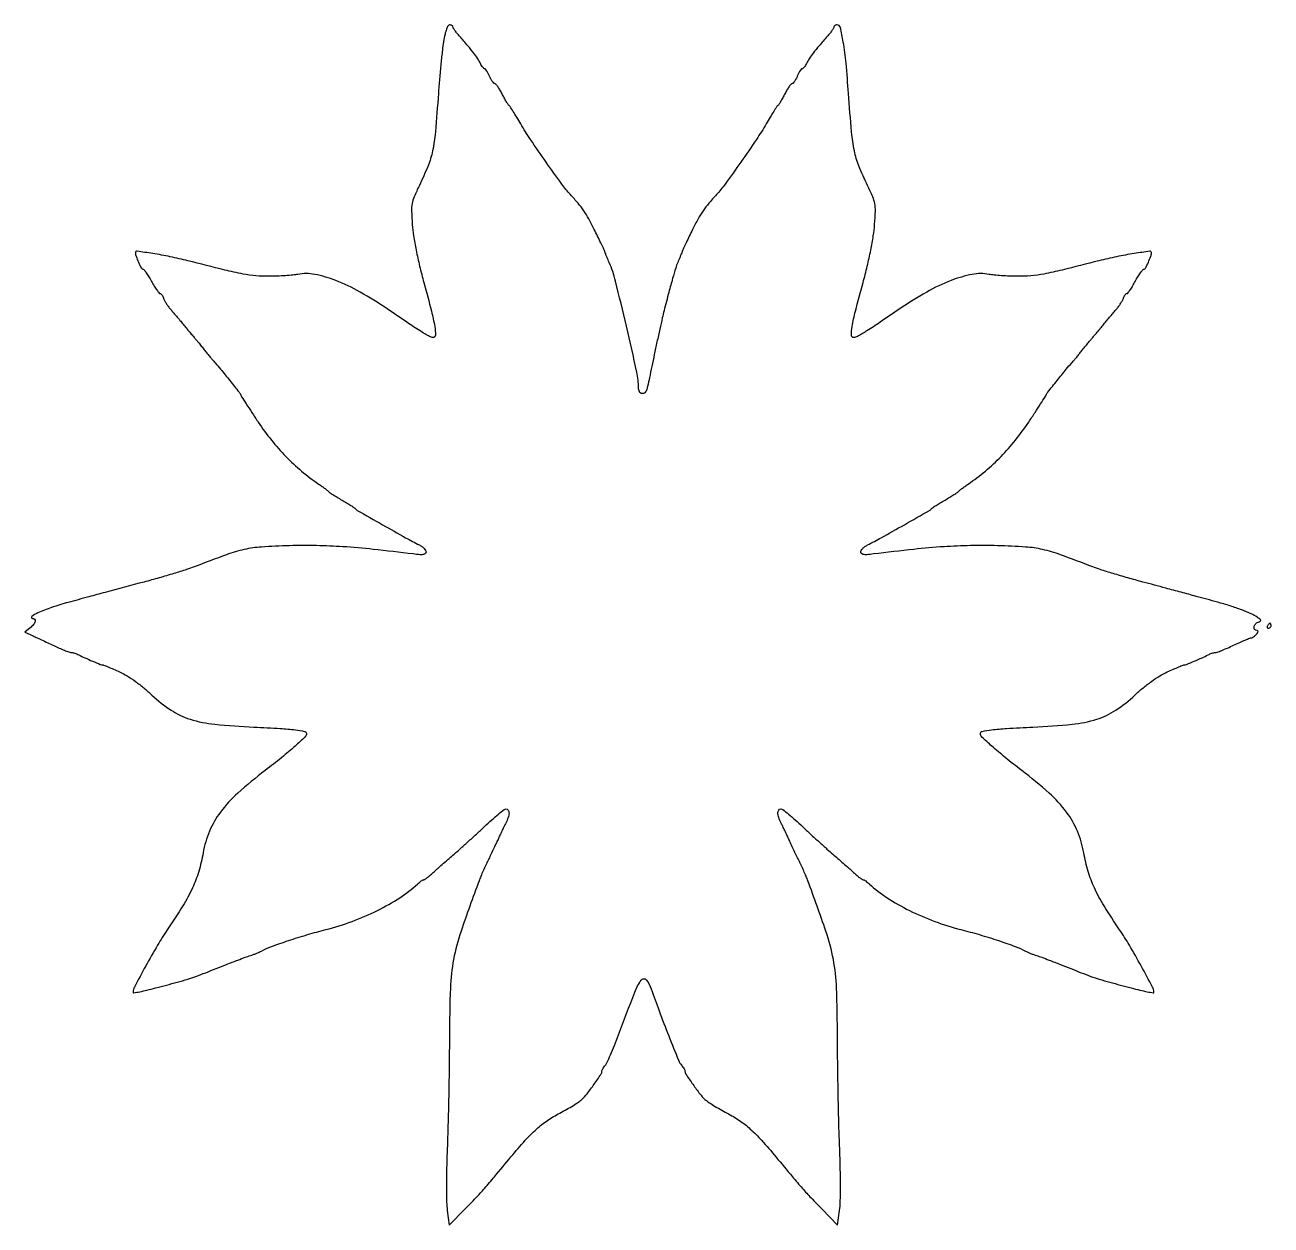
# Model space of a CAD drawing. Extents: x 0 to 510, y 0 to 491.
import ezdxf

# ---------------------------------------------------------------- set-up
doc = ezdxf.new("R2010")
doc.units = 0

msp = doc.modelspace()

# ---------------------------------------------------------------- linework, layer by layer
for points in [[(171.171692, 484.20961, 0.012213), (170.672299, 480.646378, 0.003607), (170.08033, 475.166386, 0.003618), (169.503627, 468.993572, 0.003889), (169.031159, 462.95961, -0.004294), (167.782222, 447.173759, -0.029104), (166.645257, 439.427344, -0.044428), (164.789665, 433.27034, -0.018036), (161.234393, 425.257253, 0.011748), (159.095194, 420.594828, 0.057048), (158.257016, 417.813412, 0.05346), (158.04253, 414.835627, 0.009538), (158.343991, 409.257253, 0.020995), (158.87456, 404.665888, 0.009988), (159.922349, 398.808373, 0.009266), (161.355312, 392.262575, 0.008197), (163.085244, 385.5, -0.0037), (166.199869, 373.765062, -0.021506), (167.528, 367.504008, -0.042268), (167.817576, 363.960404, -0.413865), (166.855035, 363.002383, -0.131545), (165.403419, 363.39375, -0.008141), (161.545014, 365.712965, -0.008779), (156.127261, 369.224325, -0.002664), (148.035833, 374.735512, 0.022315), (137.013353, 381.62521, 0.036259), (127.035308, 386.341376, 0.043911), (118.39067, 388.839187, 0.09507), (111.5, 388.866392, -0.021859), (109.445949, 388.572927, -0.007277), (106.417046, 388.318976, -0.007228), (103.049577, 388.134798, -0.008172), (99.813347, 388.05763, -0.023602), (94.331528, 388.275365, -0.025386), (89.027965, 389.010082, -0.013247), (81.55285, 390.641756, -0.00194), (66.5, 394.409822, 0.011247), (59.229773, 396.08658, 0.012191), (52.083818, 397.385418, 0.004864), (45.634208, 398.331743, 0.454619), (45, 397.77839, 0.086376), (45.26423, 396.260267, 0.019098), (46.25446, 393.801338, 0.012305), (47.409066, 391.384254, 0.282297), (48.035413, 391, -0.228543), (48.485136, 390.78311, -0.013296), (49.427889, 389.53125, -0.018013), (50.492851, 387.915868, -0.012102), (51.596517, 386, 0.011153), (52.695407, 384.084022, 0.016756), (53.745733, 382.46875, 0.011686), (54.673339, 381.205637, 0.232561), (55.091541, 381, -0.184814), (55.430366, 380.870332, -0.052831), (55.814026, 380.445251, -0.045489), (56.178318, 379.834402, -0.034889), (56.464614, 379.111493, 0.046531), (56.846497, 378.209077, 0.01745), (57.539469, 377.021518, 0.01711), (58.388894, 375.77278, 0.019909), (59.282001, 374.648631, -0.00184), (60.343405, 373.407486, -0.000825), (61.729713, 371.768809, -0.000817), (63.189257, 370.032023, -0.001112), (64.5, 368.460033, 0.000677), (65.795016, 366.904155, 0.000528), (67.20625, 365.216929, 0.000533), (68.524241, 363.647959, 0.001299), (69.5, 362.494999, -0.003681), (70.443523, 361.369299, -0.001732), (71.646875, 359.901612, -0.001716), (72.896797, 358.355497, -0.002417), (74, 356.967557, 0.003076), (75.038343, 355.664748, 0.003092), (76.090871, 354.377056, 0.003018), (77.022216, 353.265622, 0.012391), (77.607221, 352.60966, -0.016522), (79.848943, 350.053841, -0.003509), (83.571652, 345.449929, -0.001526), (87.440656, 340.565291, -0.067414), (88.100966, 339.444019, 0.04295), (88.449342, 338.78043, 0.000997), (90.363809, 335.80198, 0.002209), (92.630808, 332.32431, 0.001495), (95.243916, 328.379887, 0.021944), (100.676602, 320.959573, 0.024292), (106.567619, 314.302512, 0.024677), (112.986803, 308.340942, 0.024231), (120, 303.002192, -0.005205), (121.376923, 302.034462, -0.006734), (122.61875, 301.116616, -0.005212), (123.637921, 300.325001, -0.05826), (124, 299.961615, 0.07998), (124.397411, 299.595839, 0.0044), (125.821875, 298.671608, 0.006728), (127.548256, 297.605312, 0.004861), (129.5, 296.461447, -0.005077), (131.451731, 295.31646, -0.007013), (133.178125, 294.246741, -0.004633), (134.60071, 293.318735, -0.082179), (135, 292.945806, 0.099692), (135.829387, 292.223446, 0.000433), (146.168223, 286.345752, 0.002218), (155.608043, 281.045195, 0.009759), (161.25, 278.052609, -0.039391), (162.302269, 277.411926, -0.044907), (163.192187, 276.638616, -0.05024), (163.807861, 275.853861, -0.142159), (164, 275.191729, -0.203752), (163.708463, 274.506009, -0.154177), (162.967938, 274.138334, -0.059515), (161.514377, 274.085963, -0.0101), (158.75, 274.371919, 0.004313), (142.316046, 276.264367, 0.009937), (129.922059, 277.334748, 0.012136), (119.148107, 277.787561, 0.010985), (108, 277.740331, 0.009807), (96.53969, 277.214881, 0.038403), (89.53294, 276.211764, 0.032858), (82.259031, 274.083381, 0.005853), (69, 269.061493, -0.016534), (65.943356, 267.97785, -0.003792), (60.709375, 266.358513, -0.003916), (54.646094, 264.58453, -0.003809), (48.5, 262.888952, 0.000032), (32.552675, 258.618817, 0.00031), (25.829344, 256.813628, 0.000724), (21.542527, 255.653125, 0.000861), (17.5, 254.544985, 0.013943), (10.612005, 252.435734, 0.023466), (4.980796, 250.238874, 0.066574), (2.538017, 248.735012, 0.705191), (2.8, 248, -0.206409), (3.688156, 247.617036, -0.253198), (3.917723, 246.756226, -0.116548), (3.268226, 245.469332, -0.047708), (1.862297, 244.089578), (-0.275406, 242.358572), (3.112297, 240.788947, -0.000276), (4.797013, 240.007237, -0.000105), (7.148832, 238.913812, -0.000104), (9.705576, 237.723816, -0.000127), (12.096491, 236.609661, 0.007373), (14.325066, 235.610207, 0.009649), (16.391843, 234.766588, 0.007518), (18.135863, 234.12363, 0.084744), (18.86006, 234, -0.055128), (19.428237, 233.937164, -0.021325), (20.194385, 233.730945, -0.020805), (21.013128, 233.434693, -0.024156), (21.763569, 233.084067, 0.014563), (24.243163, 231.867066, 0.007396), (27.427039, 230.474343, 0.003704), (30.587132, 229.174806, 0.09598), (31.489385, 229, -0.096243), (31.962785, 228.908026, -0.002904), (33.827565, 228.142378, -0.005656), (36.017482, 227.199109, -0.003866), (38.484246, 226.080435, -0.028881), (41.551607, 224.439462, -0.017859), (44.96208, 222.182064, -0.016958), (48.442048, 219.512759, -0.017006), (51.729698, 216.616178, 0.044044), (59.601997, 210.402049, 0.068961), (67.386518, 206.713559, 0.050957), (77.471007, 204.638244, 0.014371), (93.5, 203.475809, -0.003457), (104.297784, 202.929322, -0.016417), (110.459312, 202.371347, -0.02118), (114.251174, 201.738019, -0.354566), (115, 200.814799, -0.204786), (114.406927, 199.427495, -0.008334), (110.320784, 195.650092, -0.012561), (104.946787, 191.083366, -0.006714), (98.092457, 185.699497, 0.019457), (86.907125, 176.44339, 0.048812), (79.750843, 168.653689, 0.06254), (75.30705, 160.902884, 0.055323), (72.687841, 151.967163, -0.028557), (70.888653, 144.341296, -0.036747), (68.337067, 137.608536, -0.029436), (64.379868, 130.270553, -0.01115), (58.038009, 120.5, 0.016558), (54.019506, 114.159822, 0.007631), (49.193264, 105.662512, 0.003282), (44.533993, 97.025492, 0.122646), (44, 94.881266, 0.465293), (44.243583, 94.676183, 0.004846), (46.717188, 95.128578, 0.010871), (49.702597, 95.772152, 0.006361), (53.25, 96.665818, 0.001168), (62.082409, 99.032879, 0.007912), (66.430545, 100.283224, 0.013258), (69.75402, 101.393233, 0.007354), (73.75, 102.913608, -0.00044), (82.294444, 106.300534, -0.002407), (86.92388, 108.105161, -0.004372), (89.909064, 109.222454, -0.011577), (92.068391, 109.953022, 0.012147), (93.192712, 110.334842, 0.00833), (94.449728, 110.819983, 0.008402), (95.645397, 111.328037, 0.016839), (96.568391, 111.776485, -0.032517), (100.726031, 113.637848, -0.008607), (107.59243, 116.056808, -0.008821), (115.396724, 118.50399, -0.009857), (123, 120.579659, 0.027275), (133.677899, 123.898241, 0.02643), (144.047109, 128.389141, 0.027747), (153.264299, 133.630369, 0.043897), (160.438561, 139.201293, -0.015936), (161.230013, 139.890042, -0.020219), (162.004941, 140.47163, -0.018657), (162.678875, 140.899884, -0.132969), (163.048682, 141, 0.156767), (163.458772, 141.131817, 0.008452), (164.566492, 141.954687, 0.01253), (165.862859, 143.00488, 0.00876), (167.272654, 144.25, -0.003335), (168.966797, 145.779292, -0.0016), (171.160192, 147.720312, -0.001586), (173.462091, 149.731341, -0.002267), (175.518332, 151.5, 0.00611), (177.842962, 153.530803, 0.002243), (181.078435, 156.454041, 0.002223), (184.585161, 159.679714, 0.002666), (187.855799, 162.747798, -0.007594), (190.875475, 165.525027, -0.011128), (193.621703, 167.867202, -0.006724), (195.973938, 169.732511, -0.165292), (196.75, 169.997798, -0.260051), (197.618527, 169.515316, -0.145464), (197.945544, 168.315031, -0.078499), (197.605044, 166.439425, -0.036101), (196.616107, 164.154292, 0.006315), (195.960409, 162.856959, 0.00269), (195.114049, 161.104698, 0.002661), (194.231154, 159.225711, 0.003492), (193.446057, 157.5, -0.00386), (192.600669, 155.645392, -0.00203), (191.522988, 153.353125, -0.00202), (190.400032, 151.013954, -0.003108), (189.40766, 149, 0.007411), (188.43662, 146.985806, 0.004912), (187.379246, 144.646875, 0.004944), (186.396742, 142.354213, 0.009586), (185.665141, 140.5, 0.006709), (178.300451, 119.891603, 0.035665), (175.242849, 108.328018, 0.037805), (173.9432, 96.733485, 0.008123), (173.542406, 76.5, -0.00233), (173.448861, 65.120828, -0.001673), (173.242578, 52.409375, -0.001689), (172.964847, 40.310836, -0.003644), (172.651715, 31, 0.004948), (172.406565, 23.097215, 0.005525), (172.329862, 15.47687, 0.005116), (172.402674, 8.986463, 0.028949), (172.6768, 5.538282), (173.5, -0.423435), (180, 6.183402, 0.005182), (184.357914, 10.70575, 0.008793), (187.897694, 14.590769, 0.006327), (192.00801, 19.385488, 0.001493), (198.746964, 27.5, -0.010779), (204.593574, 34.279807, -0.026686), (209.236776, 38.912419, -0.033243), (213.675729, 42.389171, -0.028544), (218.762199, 45.44438, 0.00848), (221.587164, 46.990551, 0.009006), (224.301326, 48.601884, 0.008673), (226.58607, 50.069925, 0.040413), (227.813295, 51.040685, 0.040197), (229.889539, 53.312626, 0.010975), (232.785567, 57.217581, 0.006068), (235.60352, 61.301098, 0.149065), (236, 62.601435, -0.108048), (236.084307, 62.987018, -0.024129), (236.396546, 63.58858, -0.023966), (236.833198, 64.262469, -0.021146), (237.349944, 64.921259, 0.069147), (238.068937, 66.044571, 0.005532), (239.509064, 69.267495, 0.007397), (241.13391, 73.171817, 0.005607), (242.804474, 77.5, -0.002991), (249.455081, 95.002772, -0.062732), (252.102279, 99.913525, -0.489369), (254.115567, 99.995867, -0.094479), (256.206514, 96.284444, 0.00817), (259.374635, 87.356691, 0.00514), (263.352963, 77.026802, 0.002228), (267.367079, 67.045065, 0.079682), (268.657062, 64.921259, -0.021125), (269.171126, 64.262469, -0.02391), (269.605512, 63.58858, -0.024073), (269.916097, 62.98705, -0.107533), (270, 62.601435, 0.149065), (270.39648, 61.301098, 0.006068), (273.214433, 57.217581, 0.010975), (276.110461, 53.312626, 0.040197), (278.186705, 51.040685, 0.040413), (279.41393, 50.069925, 0.008673), (281.698674, 48.601884, 0.009006), (284.412836, 46.990551, 0.00848), (287.237801, 45.44438, -0.028544), (292.324271, 42.389171, -0.033243), (296.763224, 38.912419, -0.026686), (301.406426, 34.279807, -0.010779), (307.253036, 27.5, 0.001493), (313.99199, 19.385488, 0.006327), (318.102306, 14.590769, 0.008793), (321.642086, 10.70575, 0.005182), (326, 6.183402), (332.5, -0.423435), (333.3232, 5.538282, 0.028949), (333.597326, 8.986463, 0.005116), (333.670138, 15.47687, 0.005525), (333.593435, 23.097215, 0.004948), (333.348285, 31, -0.003644), (333.035153, 40.310836, -0.001689), (332.757422, 52.409375, -0.001673), (332.551139, 65.120828, -0.00233), (332.457594, 76.5, 0.008123), (332.0568, 96.733485, 0.037805), (330.757151, 108.328018, 0.035665), (327.699549, 119.891603, 0.006709), (320.334859, 140.5, 0.009586), (319.603258, 142.354213, 0.004944), (318.620754, 144.646875, 0.004912), (317.56338, 146.985806, 0.007411), (316.59234, 149, -0.003108), (315.599968, 151.013954, -0.00202), (314.477012, 153.353125, -0.00203), (313.399331, 155.645392, -0.00386), (312.553943, 157.5, 0.003492), (311.768846, 159.225711, 0.002661), (310.885951, 161.104698, 0.00269), (310.039591, 162.856959, 0.006315), (309.383893, 164.154292, -0.036101), (308.394956, 166.439425, -0.078499), (308.054456, 168.315031, -0.145464), (308.381473, 169.515316, -0.260051), (309.25, 169.997798, -0.165292), (310.026062, 169.732511, -0.006724), (312.378297, 167.867202, -0.011128), (315.124525, 165.525027, -0.007594), (318.144201, 162.747798, 0.002666), (321.414839, 159.679714, 0.002223), (324.921565, 156.454041, 0.002243), (328.157038, 153.530803, 0.00611), (330.481668, 151.5, -0.002267), (332.537909, 149.731341, -0.001586), (334.839808, 147.720313, -0.0016), (337.033203, 145.779292, -0.003335), (338.727346, 144.25, 0.00876), (340.137141, 143.00488, 0.01253), (341.433508, 141.954687, 0.008452), (342.541228, 141.131817, 0.156767), (342.951318, 141, -0.132969), (343.321125, 140.899884, -0.018657), (343.995059, 140.47163, -0.020219), (344.769987, 139.890042, -0.015936), (345.561439, 139.201293, 0.043897), (352.735701, 133.630369, 0.027747), (361.952891, 128.389141, 0.02643), (372.322101, 123.898241, 0.027275), (383, 120.579659, -0.009857), (390.603276, 118.50399, -0.008821), (398.40757, 116.056808, -0.008607), (405.273969, 113.637848, -0.032517), (409.431609, 111.776485, 0.016839), (410.354603, 111.328037, 0.008402), (411.550272, 110.819983, 0.00833), (412.807288, 110.334842, 0.012147), (413.931609, 109.953022, -0.011577), (416.090936, 109.222454, -0.004372), (419.07612, 108.105161, -0.002407), (423.705556, 106.300534, -0.00044), (432.25, 102.913608, 0.007354), (436.24598, 101.393233, 0.013258), (439.569455, 100.283224, 0.007912), (443.917591, 99.032879, 0.001168), (452.75, 96.665818, 0.006361), (456.297403, 95.772152, 0.010871), (459.282812, 95.128578, 0.004846), (461.756417, 94.676183, 0.465293), (462, 94.881266, 0.122646), (461.466007, 97.025492, 0.003282), (456.806736, 105.662512, 0.007631), (451.980494, 114.159822, 0.016558), (447.961991, 120.5, -0.01115), (441.620132, 130.270553, -0.029436), (437.662933, 137.608536, -0.036747), (435.111347, 144.341296, -0.028557), (433.312159, 151.967163, 0.055323), (430.69295, 160.902884, 0.06254), (426.249157, 168.653689, 0.048812), (419.092875, 176.44339, 0.019457), (407.907543, 185.699497, -0.006714), (401.053213, 191.083366, -0.012561), (395.679216, 195.650092, -0.008334), (391.593073, 199.427495, -0.204786), (391, 200.814799, -0.354566), (391.748826, 201.738019, -0.02118), (395.540688, 202.371347, -0.016417), (401.702216, 202.929322, -0.003457), (412.5, 203.475809, 0.014371), (428.528993, 204.638244, 0.050957), (438.613482, 206.713559, 0.068961), (446.398003, 210.402049, 0.044044), (454.270302, 216.616178, -0.017006), (457.557952, 219.512759, -0.016958), (461.03792, 222.182064, -0.017859), (464.448393, 224.439462, -0.028881), (467.515754, 226.080435, -0.003866), (469.982518, 227.199109, -0.005656), (472.172435, 228.142378, -0.002904), (474.037215, 228.908026, -0.096243), (474.510615, 229, 0.09598), (475.412868, 229.174806, 0.003704), (478.572961, 230.474343, 0.007396), (481.756837, 231.867066, 0.014563), (484.236431, 233.084067, -0.024149), (484.986846, 233.434693, -0.020803), (485.805511, 233.730945, -0.021323), (486.57155, 233.937167, -0.055139), (487.139588, 234, 0.088743), (487.880586, 234.13256, 0.006429), (489.828757, 234.88125, 0.008839), (492.138743, 235.850932, 0.006568), (494.655825, 237, -0.004945), (497.151977, 238.149319, -0.007005), (499.397166, 239.11875, -0.004254), (501.297364, 239.888939, -0.094423), (501.880224, 240, 0.118172), (502.301044, 240.100867, 0.036345), (502.863799, 240.440625, 0.034095), (503.459088, 240.92595, 0.031491), (504, 241.5, 0.024942), (504.51771, 242.191217, 0.128583), (504.674576, 242.638636, 0.300026), (504.532179, 242.898357, 0.122183), (504.122445, 243, -0.242831), (503.275798, 243.43695, -0.196751), (503.040371, 244.44527, -0.134017), (503.585301, 245.647361, -0.128788), (504.672699, 246.427897, 0.03351), (505.565078, 246.840841, 0.320514), (505.737447, 247.197615, 0.186442), (505.47816, 247.631226, 0.013052), (504.318195, 248.489681, 0.047481), (501.892217, 249.866239, 0.014916), (498.029148, 251.460507, 0.013741), (493.298266, 253.102613, 0.010255), (488, 254.661214, 0.00014), (479.32, 257.019721, 0.000386), (473.202301, 258.675105, 0.000366), (466.907882, 260.368159, 0.000115), (457.5, 262.888952, -0.003809), (451.353906, 264.58453, -0.003916), (445.290625, 266.358513, -0.003792), (440.056644, 267.97785, -0.016534), (437, 269.061493, 0.005853), (423.740969, 274.083381, 0.032858), (416.46706, 276.211764, 0.038403), (409.46031, 277.214881, 0.009807), (398, 277.740331, 0.010985), (386.851893, 277.787561, 0.012136), (376.077941, 277.334748, 0.009937), (363.683954, 276.264367, 0.004313), (347.25, 274.371919, -0.0101), (344.485623, 274.085963, -0.059515), (343.032062, 274.138334, -0.154177), (342.291537, 274.506009, -0.203752), (342, 275.191729, -0.142159), (342.192139, 275.853861, -0.05024), (342.807813, 276.638616, -0.044907), (343.697731, 277.411926, -0.039391), (344.75, 278.052609, 0.009759), (350.391957, 281.045195, 0.002218), (359.831777, 286.345752, 0.000433), (370.170613, 292.223446, 0.099692), (371, 292.945806, -0.082179), (371.39929, 293.318735, -0.004633), (372.821875, 294.246741, -0.007013), (374.548269, 295.31646, -0.005077), (376.5, 296.461447, 0.004861), (378.451744, 297.605312, 0.006728), (380.178125, 298.671608, 0.0044), (381.602589, 299.595839, 0.07998), (382, 299.961615, -0.05826), (382.362079, 300.325001, -0.005212), (383.38125, 301.116616, -0.006734), (384.623077, 302.034462, -0.005205), (386, 303.002192, 0.024231), (393.013197, 308.340942, 0.024677), (399.432381, 314.302512, 0.024292), (405.323398, 320.959573, 0.021944), (410.756084, 328.379887, 0.001495), (413.369192, 332.32431, 0.002209), (415.636191, 335.80198, 0.000997), (417.550658, 338.78043, 0.04295), (417.899034, 339.444019, -0.067414), (418.559344, 340.565291, -0.001526), (422.428348, 345.449929, -0.003509), (426.151057, 350.053841, -0.016522), (428.392779, 352.60966, 0.012391), (428.977784, 353.265622, 0.003018), (429.909129, 354.377056, 0.003092), (430.961657, 355.664748, 0.003076), (432, 356.967557, -0.002417), (433.103203, 358.355497, -0.001716), (434.353125, 359.901612, -0.001732), (435.556477, 361.369299, -0.003681), (436.5, 362.494999, 0.001299), (437.475759, 363.647959, 0.000533), (438.79375, 365.216929, 0.000528), (440.204984, 366.904155, 0.000677), (441.5, 368.460033, -0.001112), (442.810743, 370.032023, -0.000817), (444.270287, 371.768809, -0.000825), (445.656595, 373.407486, -0.00184), (446.717999, 374.648631, 0.019909), (447.611106, 375.77278, 0.01711), (448.460531, 377.021518, 0.01745), (449.153503, 378.209077, 0.046531), (449.535386, 379.111493, -0.034889), (449.821682, 379.834402, -0.045489), (450.185974, 380.445251, -0.052831), (450.569634, 380.870332, -0.184814), (450.908459, 381, 0.232561), (451.326661, 381.205637, 0.011686), (452.254267, 382.46875, 0.016756), (453.304593, 384.084022, 0.011153), (454.403483, 386, -0.012102), (455.507149, 387.915868, -0.018013), (456.572111, 389.53125, -0.013296), (457.514864, 390.78311, -0.228543), (457.964587, 391, 0.282297), (458.590934, 391.384254, 0.012305), (459.74554, 393.801338, 0.019098), (460.73577, 396.260267, 0.086376), (461, 397.77839, 0.454619), (460.365792, 398.331743, 0.004864), (453.916182, 397.385418, 0.012191), (446.770227, 396.08658, 0.011247), (439.5, 394.409822, -0.00194), (424.44715, 390.641756, -0.013247), (416.972035, 389.010082, -0.025386), (411.668472, 388.275365, -0.023602), (406.186653, 388.05763, -0.008172), (402.950423, 388.134798, -0.007228), (399.582954, 388.318976, -0.007277), (396.554051, 388.572927, -0.021859), (394.5, 388.866392, 0.09507), (387.60933, 388.839187, 0.043911), (378.964692, 386.341376, 0.036259), (368.986647, 381.62521, 0.022315), (357.964167, 374.735512, -0.002664), (349.872739, 369.224325, -0.008779), (344.454986, 365.712965, -0.008141), (340.596581, 363.39375, -0.131545), (339.144965, 363.002383, -0.413865), (338.182424, 363.960404, -0.042268), (338.472, 367.504008, -0.021506), (339.800131, 373.765062, -0.0037), (342.914756, 385.5, 0.008197), (344.644688, 392.262575, 0.009266), (346.077651, 398.808373, 0.009988), (347.12544, 404.665888, 0.020995), (347.656009, 409.257253, 0.009538), (347.95747, 414.835627, 0.05346), (347.742984, 417.813412, 0.057048), (346.904806, 420.594828, 0.011748), (344.765607, 425.257253, -0.018036), (341.210335, 433.27034, -0.044428), (339.354743, 439.427344, -0.029104), (338.217778, 447.173759, -0.004294), (336.968841, 462.95961, 0.006007), (335.94157, 475.401588, 0.017188), (334.827259, 484.007645, 0.015866), (333.650943, 489.967611, 0.349299), (332.353449, 491, 0.058665), (331.835821, 490.939057, 0.077722), (331.397576, 490.759157, 0.096326), (331.103989, 490.492848, 0.161898), (331, 490.180108, -0.140644), (330.863719, 489.705202, -0.013518), (330.192187, 488.693394, -0.016365), (329.303249, 487.513563, -0.012208), (328.25, 486.270291, 0.005195), (324.904127, 482.431261, 0.012374), (322.519683, 479.493057, 0.016415), (320.834078, 477.152611, 0.036765), (319.750177, 475.25, -0.024261), (319.28745, 474.388401, -0.032634), (318.782676, 473.660937, -0.034182), (318.304905, 473.13789, -0.192908), (317.960805, 473, 0.225378), (317.611979, 472.83435, 0.026306), (317.088576, 472.11875, 0.02746), (316.5283, 471.149216, 0.0191), (316, 470, -0.02282), (315.461425, 468.851022, -0.031757), (314.870243, 467.88125, -0.032801), (314.306594, 467.179261, -0.210189), (313.899004, 467, 0.223723), (313.456225, 466.791442, 0.018427), (312.659859, 465.751562, 0.021873), (311.773865, 464.378265, 0.015003), (310.88599, 462.75, -0.007746), (310.009591, 461.085762, -0.01028), (309.158303, 459.601562, -0.007859), (308.40621, 458.394011, -0.094924), (308.030194, 458, 0.093359), (307.61542, 457.568068, 0.003206), (306.340822, 455.590625, 0.005913), (304.872247, 453.218329, 0.004083), (303.263717, 450.5, -0.016501), (299.277467, 444.129851, -0.005173), (292.898533, 434.855588, -0.004465), (286.438735, 425.840966, -0.028554), (282.872035, 421.5, 0.012838), (279.771321, 417.95907, 0.023092), (277.443456, 414.880101, 0.022719), (275.384902, 411.565494, 0.011978), (273.119722, 407.281371, 0.002687), (271.761812, 404.520116, 0.002958), (270.47692, 401.83109, 0.002755), (269.405381, 399.521084, 0.014992), (268.869722, 398.25, -0.002841), (268.467131, 397.225824, -0.001649), (267.972524, 396, -0.001648), (267.468571, 394.774363, -0.002777), (267.036742, 393.75, 0.026758), (266.196478, 391.455228, 0.005272), (264.9548, 387.247554, 0.004576), (263.39574, 381.553556, 0.002019), (261.434246, 374, 0.006277), (260.725667, 371.072476, 0.001723), (259.683433, 366.44375, 0.001741), (258.538444, 361.189058, 0.001816), (257.44637, 356, -0.000975), (256.42048, 351.084393, -0.00133), (255.475338, 346.657812, -0.000868), (254.665085, 342.943026, -0.01531), (254.364132, 341.75, -0.128214), (253.570757, 340.404448, -0.243874), (252.402814, 340.037276, -0.232403), (251.384813, 340.780322, -0.121487), (251, 342.340704, 0.054162), (250.29571, 348.823388, 0.003389), (246.027507, 367.62636, 0.004078), (241.53935, 386.11483, 0.039571), (238.963258, 393.75, -0.002777), (238.531429, 394.774363, -0.001648), (238.027476, 396, -0.001649), (237.532869, 397.225824, -0.002841), (237.130278, 398.25, 0.014992), (236.594619, 399.521084, 0.002755), (235.52308, 401.83109, 0.002958), (234.238188, 404.520116, 0.002687), (232.880278, 407.281371, 0.011978), (230.615098, 411.565494, 0.022719), (228.556544, 414.880101, 0.023092), (226.228679, 417.95907, 0.012838), (223.127965, 421.5, -0.028554), (219.561265, 425.840966, -0.004465), (213.101467, 434.855588, -0.005173), (206.722533, 444.129851, -0.016501), (202.736283, 450.5, 0.004083), (201.127753, 453.218329, 0.005913), (199.659178, 455.590625, 0.003206), (198.38458, 457.568068, 0.093359), (197.969806, 458, -0.094924), (197.59379, 458.394011, -0.007859), (196.841697, 459.601562, -0.01028), (195.990409, 461.085762, -0.007746), (195.11401, 462.75, 0.015003), (194.226135, 464.378265, 0.021873), (193.340141, 465.751562, 0.018427), (192.543775, 466.791442, 0.223723), (192.100996, 467, -0.210189), (191.693406, 467.179261, -0.032801), (191.129757, 467.88125, -0.031757), (190.538575, 468.851022, -0.02282), (190, 470, 0.0191), (189.4717, 471.149216, 0.02746), (188.911424, 472.11875, 0.026306), (188.388021, 472.83435, 0.225378), (188.039195, 473, -0.192908), (187.695095, 473.13789, -0.034182), (187.217324, 473.660937, -0.032634), (186.71255, 474.388401, -0.024261), (186.249823, 475.25, 0.036765), (185.165922, 477.152611, 0.016415), (183.480317, 479.493057, 0.012374), (181.095873, 482.431261, 0.005195), (177.75, 486.270291, -0.012208), (176.696751, 487.513563, -0.016365), (175.807813, 488.693394, -0.013518), (175.136281, 489.705202, -0.140644), (175, 490.180108, 0.161898), (174.896011, 490.492848, 0.096326), (174.602424, 490.759157, 0.077722), (174.164179, 490.939057, 0.058665), (173.646551, 491, 0.264363), (172.985752, 490.624366, 0.046907), (172.351584, 489.288586, 0.033599), (171.743539, 487.192452, 0.012873)], [(508.5, 245, 0.082592), (508.343488, 244.6179, 0.161196), (508.3746, 244.29375, 0.182303), (508.586039, 244.078288, 0.108972), (508.940983, 244, 0.093332), (509.345238, 244.076123, 0.09642), (509.688914, 244.29375, 0.099167), (509.918938, 244.618444, 0.105053), (510, 245, 0.042167), (509.967655, 245.382849, 0.061769), (509.870461, 245.70625, 0.081139), (509.727648, 245.92554, 0.210953), (509.559017, 246, 0.151918), (509.34829, 245.934461, 0.038439), (509.066025, 245.70625, 0.035638), (508.768994, 245.382774, 0.029505)]]:
    msp.add_lwpolyline(points, format="xyb", close=True)

doc.saveas('drawing.dxf')
